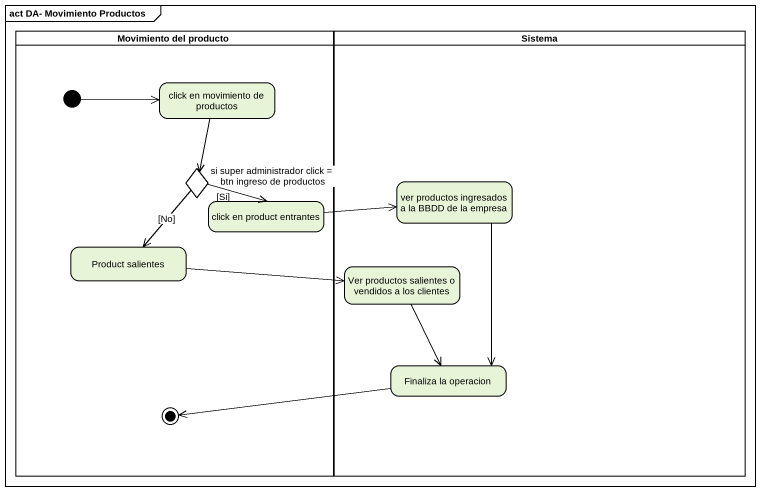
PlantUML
@startuml
mainframe act DA- Movimiento Productos
hide empty description
state "Movimiento del producto" as Movimiento_del_producto <<partition>> {
  state "click en movimiento de productos" as click_en_movimiento_de
  state "si super administrador click = btn ingreso de productos" as si_super_administrador <<choice>>
  state "click en product entrantes" as click_en_product_entrantes
  state "Product salientes" as Product_salientes
  state final1 <<end>>
  [*] -right-> click_en_movimiento_de
}
state Sistema <<partition>> {
  state "ver productos ingresados a la BBDD de la empresa" as ver_productos_ingresados_a
  state "Ver productos salientes o vendidos a los clientes" as Ver_productos_salientes_o
  state "Finaliza la operacion" as Finaliza_la_operacion
}
click_en_movimiento_de --> si_super_administrador
si_super_administrador -right-> click_en_product_entrantes : [Si]
si_super_administrador --> Product_salientes : [No]
ver_productos_ingresados_a --> Finaliza_la_operacion
click_en_product_entrantes -right-> ver_productos_ingresados_a
Product_salientes -right-> Ver_productos_salientes_o
Ver_productos_salientes_o --> Finaliza_la_operacion
Finaliza_la_operacion -left-> final1
@enduml
